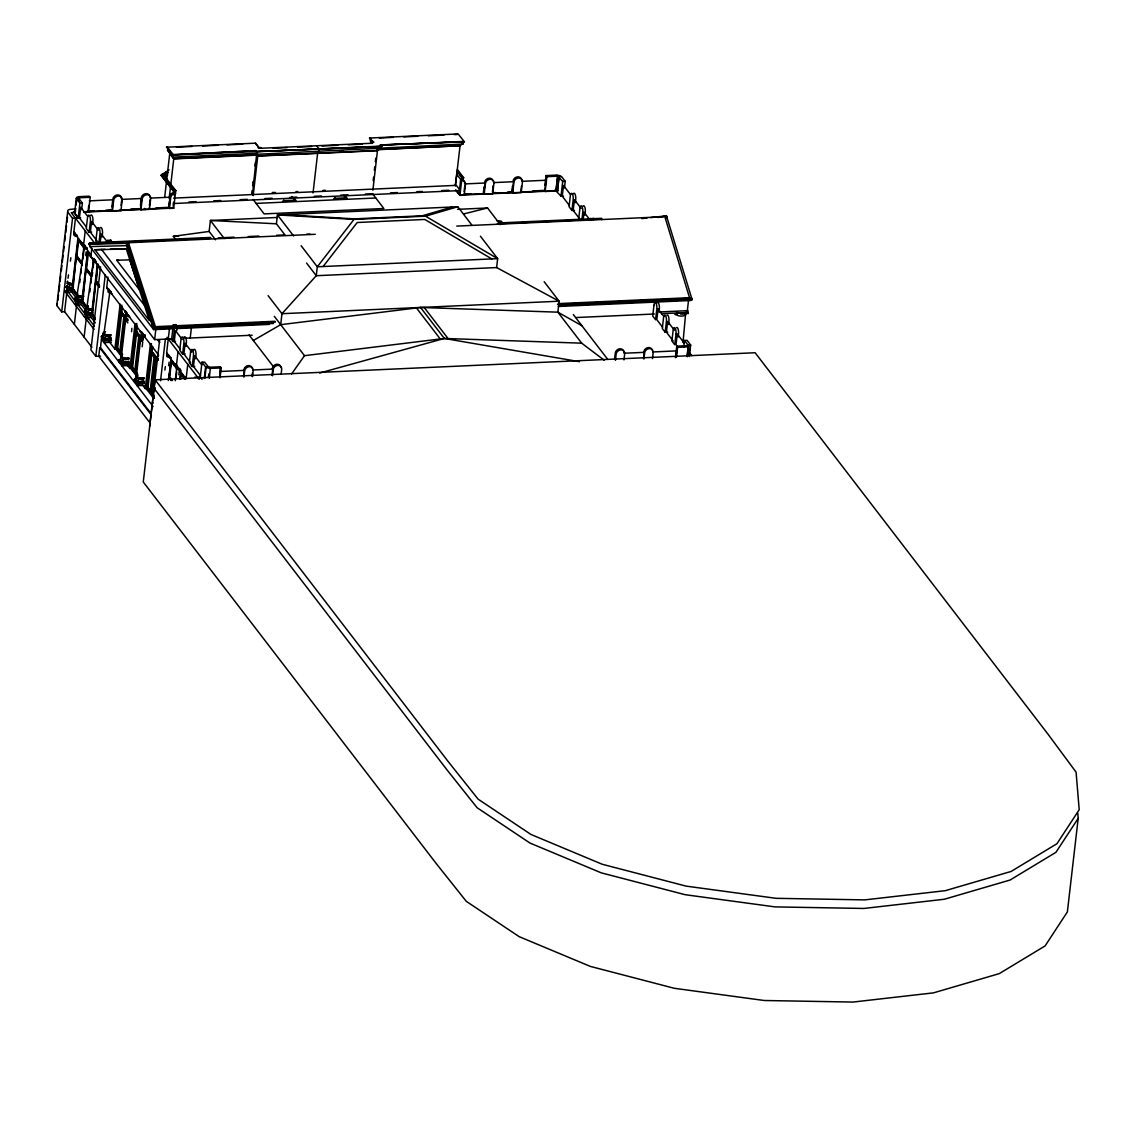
<?xml version="1.0" encoding="UTF-8"?>
<svg xmlns="http://www.w3.org/2000/svg" width="1136" height="1136" viewBox="0 0 1136 1136"><rect width="100%" height="100%" fill="white"/><g stroke="black" fill="none" stroke-linecap="round" stroke-linejoin="round"><path stroke-width="1.5" d="M66.598 286.286L68.032 289.623L72.235 289.424M87.756 313.948L91.604 313.777L87.699 313.99L85.314 310L87.841 313.295L87.415 315.084L91.618 314.885M107.508 288.047L109.624 292.023C110.007 286.556 106.088 290.915 107.38 287.522M143.065 334.495C142.227 337.506 143.25 332.166 142.625 334.438M84.93 247.123C85.214 249.92 85.91 243.97 84.362 247.037L78.327 238.546M335.716 199.297L334.921 197.678L333.544 199.112M108.403 289.808C110.817 295.133 108.559 289.084 111.186 291.753M126.124 312.286L127.488 315.283C125.244 306.393 124.122 314.885 125.585 311.917L125.372 311.307M127.417 314.629L127.573 315.851L127.786 314.601M140.268 330.86C139.288 334.012 143.008 329.355 142.71 335.106L140.58 331.116M94.714 259.548L94.984 260.74M676.63 313.039L676.914 314.303L677.397 311.733M687.621 312.954L687.99 313.749L687.891 310.625M131.577 331.726L131.875 328.332M683.006 342.476L685.718 312.528M180.326 369.768L177.003 369.456A3.365 1.377 6.6 0 1 176.492 368.334L176.804 368.007M151.088 413.603L100.508 347.715L101.658 337.165M101.857 336.029L104.455 338.755L104.058 340.331L111.072 340.033M105.052 338.329L105.35 335.731L103.632 334.978A4.146 1.69 6.6 0 1 103.007 333.586L104.043 332.862M119.351 362.554L119.521 360.424M119.72 359.288L122.319 362.015L118.982 359.601L122.092 363.776L121.879 365.849L129.277 365.522M120.956 359.047L120.586 359.26A4.146 1.69 6.6 0 0 121.225 360.637L124.023 361.646A4.629 1.889 6.6 0 0 127.36 361.688L128.879 361.149M120.87 356.846A4.146 1.69 6.6 0 0 121.495 358.238L123.213 359.004L122.901 361.603L125.883 361.475M134.559 382.363L134.73 380.248M137.527 381.824L134.999 378.529L137.527 381.824L143.96 381.54M138.123 381.412L138.422 378.813L136.703 378.047A4.146 1.69 6.6 0 1 136.079 376.669L137.854 375.377L135.951 372.849L139.913 338.642L142.809 342.419M91.917 347.261L64.596 311.69L61.699 311.875L56.8 305.499L67.734 211.253A5.282 2.158 6.6 0 1 71.412 209.251L76.013 208.811M57.908 300.273L58.504 295.076M58.916 291.611L59.711 284.682M60.109 281.217L60.719 276.005M61.316 270.808L61.912 265.611M62.324 262.146L63.119 255.217M63.517 251.738L64.127 246.54M64.724 241.343L65.334 236.146M65.732 232.681L66.527 225.752M66.939 222.273L67.535 217.075M61.699 311.875L72.534 218.282L67.635 211.907M76.297 198.502L74.578 213.298L78.185 218.013L79.903 203.202L76.297 198.502L78.796 198.388L82.403 203.088L81.65 209.663M75.53 209.99L75.146 213.284A2.996 1.221 6.6 0 1 75.544 211.935M76.098 205.048L76.85 198.473A2.996 1.221 6.6 0 1 78.767 196.897M64.596 311.69L66.768 292.875M75.473 218.155L73.812 232.511L91.377 255.387M73.485 287.479A4.629 1.889 6.6 0 1 71.312 287.578L68.117 286.854A4.146 1.69 6.6 0 1 66.655 285.519L68.373 288.487L66.697 286.3M71.795 292.009L68.259 292.165L68.501 290.191L66.073 286.826M78.881 201.044L79.264 197.763L90.184 197.309L88.48 212.12L83.879 212.318M69.04 287.422L69.381 284.483L68.43 284.142A4.146 1.69 6.6 0 1 67.18 283.262M79.08 201.086L79.421 197.749L78.796 198.388M82.388 297.618A4.629 1.889 6.6 0 1 81.252 297.604L78.057 296.894A4.146 1.69 6.6 0 1 76.595 295.545L71.98 289.439L77.859 238.574M77.092 295.459L72.448 289.424L78.157 240.378L83.78 247.691L81.991 263.183L76.836 255.856L78.427 242.082M77.717 294.863L73.031 288.757L76.226 257.105L81.835 264.418L81.693 265.654L82.317 264.404L76.694 257.077M75.487 297.944L78.086 300.586L77.603 302.062L81.948 301.864M74.351 324.399L76.524 305.57M83.567 245.22L85.228 230.849M79.747 282.566L80.131 279.186M80.713 274.117L81.309 269.033M88.75 205.446L88.054 211.552L112.01 210.472L113.245 199.78L89.29 200.859M83.056 258L83.553 254.052M84.362 246.64L84.575 244.78L83.453 247.605A3.365 1.363 6.6 0 0 84.632 248.685L87.216 249.281M81.423 304.76L77.887 304.917L78.114 302.943L74.862 298.37M85.768 255.628L86.08 251.993M89.119 232.241L90.355 221.548A4.487 1.505 87.4 0 0 89.403 215.542A4.487 1.505 87.4 0 0 87.486 217.8L86.251 228.506L89.119 232.241L91.618 232.127M87.302 309.404L81.735 302.148L87.614 251.283L86.123 268.579L91.746 275.892L93.535 260.4L87.912 253.087L94.004 260.385M86.847 308.168L82.204 302.133L85.981 269.814L91.604 277.127M87.472 307.572L82.786 301.466L85.839 271.05M92.612 272.427L92.215 275.878L86.592 268.55L88.381 253.058M92.513 224.488L92.868 221.435A4.487 1.505 87.4 0 0 92.428 216.479A4.487 1.505 87.4 0 0 90.738 215.3M91.846 248.145L90.88 256.566L154.638 339.621L171.635 338.855M86.506 310.114L87.472 307.075A4.629 1.889 6.6 0 1 88.352 306.848M84.107 337.108L86.563 315.964L84.305 316.674L86.478 316.575L88.438 319.117M89.886 291.895L90.284 288.516M90.866 283.432L91.448 278.363M93.209 267.272L93.805 262.104M91.178 317.469L87.642 317.626L87.87 315.652L84.618 311.079M88.423 312.883L88.764 309.943L87.813 309.603A4.146 1.69 6.6 0 1 86.35 308.254L86.819 307.387M98.889 243.203L99.954 234.044A4.487 1.505 87.4 0 0 99.002 228.038A4.487 1.505 87.4 0 0 97.071 230.296L95.85 241.002L97.284 242.877M95.197 319.699L91.491 314.857L97.369 263.992L99.23 266.406M94.742 318.463L91.959 314.842L97.852 263.964M100.138 243.161L101.203 233.988L106.969 241.485M94.416 316.617L92.541 314.175L95.736 282.523L99.485 287.394M99.159 284.923L96.347 281.259L97.668 265.796L100.479 269.445M102.098 236.984L102.453 233.931A4.487 1.505 87.4 0 0 102.027 228.975A4.487 1.505 87.4 0 0 100.337 227.796M100.55 266.747L90.923 349.945L95.822 356.321L100.55 356.108M111.939 206.866L112.819 199.212A4.53 3.848 -37.5 0 1 117.562 194.923A4.53 3.848 -37.5 0 1 121.339 198.828M95.822 356.321L105.25 274.855M112.436 211.04L113.671 200.334A4.53 3.848 -37.5 0 1 118.414 196.031A4.53 3.848 -37.5 0 1 122.205 199.95L120.956 210.643L112.436 211.04L111.584 209.919M100.508 347.715L99.741 347.758L98.761 356.193L150.421 423.472M107.92 277.014L106.713 287.436L158.444 354.815L158.444 356.051M121.069 205.502L121.595 200.916M120.089 353.097L116.909 348.951L114.906 349.036L120.118 304.079M120.899 305.783L115.886 349.135L121.211 356.065M117.051 345.642L117.846 338.698M118.258 335.234L119.053 328.29M119.45 324.825L120.26 317.895M120.657 314.416L121.268 309.219M123.739 317.569L119.777 351.777L116.88 348.014L120.842 313.792L124.491 317.54L120.842 313.792M128.098 320.735L121.098 311.605L121.85 305.087M122.645 354.489L117.647 347.971L122.418 306.692M120.544 351.748L120.927 348.326M121.524 343.2L122.12 338.059M122.716 332.933L123.313 327.807M123.895 322.667L124.293 319.244M125.713 319.117L121.751 353.324L120.998 353.367L124.946 319.145L127.843 322.922M140.438 205.573L141.318 197.934A4.53 3.848 -37.5 0 1 145.777 193.66A4.53 3.848 -37.5 0 1 149.881 197.011M140.949 209.748L142.185 199.041A4.53 3.848 -37.5 0 1 146.913 194.753A4.53 3.848 -37.5 0 1 150.705 198.658L149.469 209.365L140.949 209.748L140.083 208.626M135.07 323.561L129.873 368.533L126.65 364.329M149.398 205.744L150.108 199.638M136.064 323.547L130.853 368.632L137.229 376.939M135.496 371.231L131.847 367.496L136.831 323.504M134.275 347.687L134.673 344.222M137.612 373.985L132.6 367.468L137.385 326.174M134.744 371.273L138.706 337.065L135.809 333.288M136.49 362.682L136.888 359.26M137.484 354.134L138.081 349.008M138.663 343.867L139.061 340.445M142.185 346.75L142.582 343.285M143.25 338.599L143.633 335.333M164.748 196.656L166.452 181.845M166.651 180.184L169.747 153.417L168.554 151.244A7.128 5.964 53.3 0 0 167.418 150.137L172.786 157.123A7.128 2.584 -73.4 0 1 173.297 157.421L173.794 158.898L257.091 155.135L257.815 156.086L377.351 150.69L379.083 149.114A7.128 5.964 53.3 0 1 380.39 148.731L380.688 146.146L257.091 151.727L256.793 154.311A7.128 2.584 -73.4 0 1 257.318 154.61L257.815 156.086M149.37 391.238L147.24 388.469L145.252 388.555L150.449 343.583M153.672 398.353L146.232 388.654L151.443 343.569M150.122 391.295L147.226 387.518L151.173 353.31L154.07 357.087L150.122 391.295L150.875 391.267M151.202 352.203L151.997 346.239M149.043 372.892L149.441 369.441M169.15 198.63L170.485 187.099L161.113 175.285L169.094 169.832M167.091 171.607L161.113 175.285L173.936 191.984A2.343 1.988 -37.5 0 1 175.37 193.461L173.709 208.271L169.449 208.456L170.684 197.763A4.53 3.848 -37.5 0 1 175.427 193.461L175.867 190.578L170.826 184.217L173.78 158.657L169.747 153.417L173.794 158.898M154.013 395.356L147.978 387.49L152.721 346.508M168.767 205.815L169.307 201.228M154.638 339.621L155.817 329.525M151.273 387.845L151.67 384.422M152.267 379.282L152.849 374.156M153.445 369.03L153.843 365.607M173.936 191.984L174.078 190.649L161.624 174.433L163.911 175.214L170.826 184.217M154.226 396.649L151.329 392.871L155.291 358.664L157.222 361.177M173.155 205.502L173.524 202.222M174.291 195.662L174.518 192.382M155.845 360.339L152.082 392.843L151.329 392.871M149.625 426.398L159.651 339.735M155.092 379.807L447.825 761.092L478.1 799.148L530.966 834.463L602.208 864.255L686.144 886.123L776.058 898.32L864.808 899.882L945.28 890.681L1011.083 871.454L1056.934 843.736L1079.2 809.727L1076.09 772.153L1047.875 734.012L755.128 352.742L155.092 379.807L143.264 481.991L435.997 863.261L466.271 901.317L519.138 936.646L590.393 966.424L674.315 988.292L764.244 1000.504L852.98 1002.066L933.465 992.864L999.254 973.637L1045.106 945.919L1067.371 911.91L1078.206 818.318L1077.78 813.191M154.752 390.983L155.149 387.532M160.545 380.787L165.359 339.181L171.238 338.926M169.434 328.915L166.594 353.353L186.105 378.771L187.767 364.4M166.807 354.773A3.365 1.377 6.6 0 0 167.39 355.525L169.662 356.349L169.52 357.57L171.38 357.684M176.762 330.704A4.487 1.505 87.4 0 0 175.81 324.711L173.311 324.853L171.593 339.65L173.027 341.524L175.526 341.411M168.682 365.65L169.094 362.128M168.298 380.588L171.209 359.516L169.179 377.067M173.027 341.524L174.262 330.817A4.487 1.505 87.4 0 0 173.311 324.825M168.952 379.31L169.094 378.075L170.968 380.517M172.047 380.503L169.236 376.84L171.039 361.347L176.194 367.425M172.53 380.475L169.718 376.811L171.508 361.319M175.427 328.02L175.81 324.74M176.35 366.062L178.011 351.706M175.256 380.716L176.648 368.66L171.039 361.347M176.137 377.251L176.733 372.083M179.488 368.419C179.616 372.324 178.437 368.348 180.354 369.157L180.212 370.379L181.135 370.393M178.849 374.837L179.247 371.316M179.687 379.268L180.965 372.225L180.155 379.239M182.612 354.02L183.862 343.313A4.487 1.505 87.4 0 0 182.896 337.321A4.487 1.505 87.4 0 0 180.979 339.565L179.744 350.286L182.612 354.02L185.125 353.907M180.667 379.197L180.794 374.056L184.543 378.927M186.006 346.267L186.361 343.2A4.487 1.505 87.4 0 0 185.679 337.662A4.487 1.505 87.4 0 0 183.762 338.003M190.223 338.017L191.53 326.657M190.578 352.075L189.343 362.782L192.211 366.516L194.71 366.403M192.211 366.516L193.447 355.809A4.487 1.505 87.4 0 0 192.495 349.817A4.487 1.505 87.4 0 0 190.564 352.061M215.542 239.795L209.138 231.446L210.401 220.483L277.482 217.459M195.591 358.749L195.946 355.696A4.487 1.505 87.4 0 0 195.278 350.158A4.487 1.505 87.4 0 0 193.361 350.499M220.043 377.791L221.179 367.922L220.327 366.8L208.783 367.283L204.494 362.086L201.981 362.199L200.277 377.01L202.08 379.367M204.267 378.43L205.602 366.914L201.981 362.199M204.835 378.402L206.156 366.885A2.996 1.221 6.6 0 0 210.288 368.192L209.308 378.274M208.484 377.209L208.825 373.872M219.759 371.742L220.327 366.8M219.745 376.059L220.285 371.472L244.24 370.393L243.53 376.499M251.723 193.915L252.093 190.621M252.675 185.693L253.257 181.746M254.961 165.884L255.359 162.476M252.462 194.696L256.693 153.786A7.128 2.584 -73.4 0 0 256.069 153.36L172.786 157.123L173.084 154.539L256.367 150.776M253.186 195.633L257.787 155.845L257.063 154.894L173.78 158.657M243.956 377.067L244.666 370.947A4.53 3.848 -37.5 0 1 249.409 366.644A4.53 3.848 -37.5 0 1 253.186 370.563L252.49 376.683M252.064 376.115L252.405 373.062M285.037 235.024L276.417 223.792L277.44 214.889L457.794 206.752L471.795 224.985M272.044 375.221L272.754 369.101L252.76 370.009M272.47 375.775L273.18 369.654A4.53 3.848 -37.5 0 1 277.908 365.366A4.53 3.848 -37.5 0 1 281.7 369.271L281.174 373.858M253.328 340.502L280.706 324.669L281.969 313.706L316.262 275.707L317.299 266.79L353.992 219.404L425.503 216.181L457.794 206.752M313.039 192.935L317.64 153.147A5.069 1.704 87.4 0 1 318.591 151.514L319.031 148.688L316.532 145.862M372.04 143.122L370.393 140.978L370.691 138.379M373.162 180.638L373.559 177.173M374.355 170.258L374.752 166.793M375.363 161.61L375.76 158.145M372.878 190.237L377.479 150.449L376.754 149.498L377.351 150.69M455.266 185.722L457.098 171.295M455.422 185.708L460.052 145.735L461.642 144.414A7.128 5.964 53.3 0 1 462.963 144.031L463.261 141.446L381.739 145.124M459.072 194.242L460.62 179.474M173.567 198.118L456.303 185.353L460.307 190.578L459.782 195.151L557.932 190.72M456.928 171.309L461.812 177.67L461.642 180.553A2.343 1.988 -37.5 0 1 463.445 178.92L463.602 177.585L457.368 169.477M461.642 180.553A4.53 3.848 -37.5 0 1 465.433 184.458L464.198 195.165L459.924 195.349L461.642 180.553L456.601 174.191M464.113 191.544L464.823 185.438M484.021 187.028L483.325 193.148L484.177 194.256L492.697 193.873L493.933 183.18A4.53 3.848 -37.5 0 0 490.156 179.261A4.53 3.848 -37.5 0 0 485.413 183.563L484.177 194.256M492.456 191.785L493.152 185.679M604.196 360.197L581.66 343.171L557.861 312.173L559.125 301.21L496.617 267.571L497.653 258.653L480.414 236.203M512.535 185.75L511.825 191.856L512.691 192.978L521.211 192.595L522.446 181.888A4.53 3.848 -37.5 0 0 518.655 177.969A4.53 3.848 -37.5 0 0 513.926 182.271L512.691 192.978M521.495 185.921L520.785 192.027L544.74 190.947L545.976 180.255L522.02 181.334M544.882 185.452L546.033 175.583L556.754 175.1L557.62 176.222M557.591 176.179L555.902 191.018L545.166 191.501L546.885 176.705L546.033 175.583M561.014 196.216L562.718 181.419L557.748 176.165L556.029 190.976L561.014 196.216L563.513 196.116M557.322 191.388L559.04 176.577M557.393 191.515L559.111 176.705L561.61 176.591L565.217 181.306L564.464 187.88M571.933 210.458L573.183 199.766A4.487 1.505 87.4 0 0 572.217 193.759A4.487 1.505 87.4 0 0 570.3 196.003L569.065 206.724L571.933 210.458L574.447 210.345M575.327 202.705L575.682 199.652A4.487 1.505 87.4 0 0 575.171 194.483A4.487 1.505 87.4 0 0 573.382 193.759M578.664 219.22L579.9 208.513A4.487 1.505 87.4 0 1 581.817 206.255A4.487 1.505 87.4 0 1 582.782 212.262L581.888 219.901M583.137 219.844L584.018 212.191L589.783 219.702M584.912 215.201L585.267 212.148A4.487 1.505 87.4 0 0 584.756 206.979A4.487 1.505 87.4 0 0 582.981 206.255M601.583 219.631L601.739 218.311L498.534 222.968M614.576 359.189L615.286 353.069A4.53 3.848 -37.5 0 1 620.029 348.766A4.53 3.848 -37.5 0 1 623.806 352.685M615.442 360.297L616.138 354.191A4.53 3.848 -37.5 0 1 620.881 349.888A4.53 3.848 -37.5 0 1 624.672 353.807L623.962 359.913M643.516 358.451L644.226 352.345L624.246 353.239M643.942 359.019L644.652 352.898A4.53 3.848 -37.5 0 1 649.394 348.596A4.53 3.848 -37.5 0 1 653.172 352.515L652.476 358.635M658.965 311.988L659.32 308.935M665.171 332.237L666.406 321.545A4.487 1.505 87.4 0 0 665.455 315.538A4.487 1.505 87.4 0 0 663.523 317.796L662.302 328.503L665.171 332.237L667.67 332.124M668.55 324.484L668.905 321.431A4.487 1.505 87.4 0 0 668.55 316.703A4.487 1.505 87.4 0 0 666.974 315.126M676.005 334.041L674.756 344.733L671.887 340.999L673.137 330.306A4.487 1.505 87.4 0 1 675.04 328.034A4.487 1.505 87.4 0 1 676.005 334.055M675.423 357.726L676.758 346.21L688.345 345.557L684.539 340.431L687.039 340.317L690.645 345.017L689.325 356.534M678.149 336.98L678.504 333.927A4.487 1.505 87.4 0 0 678.149 329.199A4.487 1.505 87.4 0 0 676.573 327.622M676.005 356.988L676.715 350.882L652.746 351.961M676.474 357.201L677.61 347.332L676.758 346.21M688.501 300.6L687.124 312.528L661.379 313.692M683.773 347.005L684.539 340.431M687.039 356.491L688.175 346.622A2.996 1.221 6.6 0 0 690.092 345.046M687.209 356.718L688.345 346.835L687.493 345.727M688.941 354.915L689.708 348.34M64.795 291.256L67.052 290.56L64.795 291.256L94.075 329.383M76.723 303.866L74.55 303.965M68.018 278.263L68.501 274.841M70.404 261.152L70.886 257.73M83.539 296.07A3.933 1.605 6.6 0 1 80.869 296.269L78.228 295.587A3.522 1.434 6.6 0 1 77.163 294.437L84.646 245.873M92.513 308.949A3.933 1.605 6.6 0 1 90.624 308.978L87.983 308.296A3.522 1.434 6.6 0 1 86.918 307.132L93.72 258.994M164.876 370.08L165.345 366.658M110.732 334.666L110.036 334.879A3.933 1.605 6.6 0 1 107.238 334.921L104.753 334.126A3.522 1.434 6.6 0 1 104.015 332.947L109.794 292.392M75.743 234.641L75.473 235.436L75.53 233.334M166.949 353.765L168.185 355.98L166.822 352.827M176.705 366.474L178.608 368.22M141.475 332.891L142.596 334.353M74.11 232.624L75.317 234.825L73.982 231.687M86.123 310.526L86.038 310.98A4.146 1.69 6.6 0 0 87.5 312.315L90.695 313.039A4.629 1.889 6.6 0 0 92.868 312.94M282.58 201.668L283.773 199.979L284.355 201.313M169.662 356.349L169.491 357.556L167.248 356.747A3.365 1.377 6.6 0 1 166.665 355.994M176.023 365.238L177.94 368.689L175.824 364.557C177.997 364.301 178.04 372.154 178.338 367.439M185.566 378.487C186.034 374.085 184.472 380.262 185.779 377.947L185.58 377.266M85.086 246.384L84.944 247.577L82.857 243.473L84.504 245.419L83.581 246.384A3.365 1.363 6.6 0 0 84.774 247.463L87.358 248.06M175.626 364.102L175.626 366.09L175.853 364.102M345.245 198.417L346.338 197.153L347.147 198.331M294.096 200.745L295.204 199.482L296.013 200.66M67.677 281.302L67.535 281.685A3.522 1.434 6.6 0 0 68.6 282.836L71.241 283.517A3.933 1.605 6.6 0 0 73.13 283.489M86.918 307.132L88.068 306.18M143.988 382.165L137.058 383.159L144.329 382.832M253.044 182.399L254.109 180.454M84.263 245.504L84.845 246.839M172.928 328.744L153.672 329.625L89.914 246.569A1.647 1.491 -87.6 0 0 89.843 245.49L88.736 244.268L89.545 242.905L210.43 237.452M173.07 328.006L153.885 328.801L153.672 329.625L126.707 245.674L128.467 242.735L315.268 234.3M76.865 294.224L77.646 293.457M86.748 307.6L86.492 308.012A4.033 1.647 6.6 0 0 87.429 309.361L90.326 310.227A4.501 1.832 6.6 0 0 92.527 310.27M172.502 154.965L256.225 150.548L256.949 151.486L381.866 146.487L172.502 154.965L166.538 147.197L167.375 147.055L172.942 154.297M1078.206 818.318L1055.94 852.312L1010.089 880.031L944.286 899.258L863.814 908.459L775.064 906.897L685.15 894.699L601.214 872.831L529.972 843.054L477.106 807.724L446.831 769.668L154.098 388.398M291.54 374L304.505 355.682L444.346 338.457L581.66 343.171M104.015 332.947L104.782 332.294M122.148 355.852L121.879 356.207A3.522 1.434 6.6 0 0 122.617 357.386L125.102 358.195A3.933 1.605 6.6 0 0 127.899 358.138L128.595 357.925M323.121 266.534L357.215 222.5L424.793 219.461L491.831 258.923M686.002 312.727L683.517 313.962A6.035 2.457 6.6 0 1 680.677 314.09M93.72 258.397L93.351 259.093A3.365 1.363 6.6 0 0 94.529 260.172M93.592 259.619L93.209 260.3A3.365 1.363 6.6 0 0 94.387 261.394L96.049 261.876M76.751 297.405L76.282 298.271A4.146 1.69 6.6 0 0 77.745 299.606L80.94 300.33A4.629 1.889 6.6 0 0 82.062 300.344L78.086 300.586M108.531 291.128L108.218 291.455A3.365 1.377 6.6 0 0 108.729 292.577L111.001 293.386A3.749 1.534 6.6 0 0 111.939 293.5M126.579 312.755L126.366 313.834L128.169 314.814M126.508 313.309L126.21 313.635A3.365 1.377 6.6 0 0 126.721 314.757L128.979 315.581M155.447 326.671L153.701 328.872L126.21 243.36L127.033 242.011L128.467 242.735L155.447 326.671L274.912 321.275M85.115 310.625L84.504 311.037L87.5 315.339L91.505 315.155M168.369 172.473L163.911 175.214L162.803 177.088L167.262 174.348M163.286 177.727L167.745 174.972M153.005 402.769L152.565 403.507M126.92 314.132L126.082 314.715A3.365 1.377 6.6 0 0 126.593 315.836L128.865 316.66A3.749 1.534 6.6 0 0 129.802 316.774M111.016 337.875L109.496 338.429A4.629 1.889 6.6 0 1 106.159 338.386L103.362 337.378A4.146 1.69 6.6 0 1 102.723 335.986M129.163 358.735L127.63 359.288A4.629 1.889 6.6 0 1 124.293 359.246L123.213 359.004M110.902 334.694L110.334 334.907A4.501 1.832 6.6 0 1 107.224 335.077L104.256 334.254A4.033 1.647 6.6 0 1 103.149 332.919L104.569 331.854A4.501 1.832 6.6 0 1 105.492 331.684M110.803 335.66L110.22 335.873A4.501 1.832 6.6 0 1 107.125 336.043L104.143 335.219A4.033 1.647 6.6 0 1 103.035 333.885M121.85 355.341L121.012 356.193A4.033 1.647 6.6 0 0 122.12 357.528L125.088 358.351A4.501 1.832 6.6 0 0 128.198 358.181L128.922 357.897M128.822 358.862L128.084 359.146A4.501 1.832 6.6 0 1 124.988 359.317L122.006 358.479A4.033 1.647 6.6 0 1 120.899 357.144M137.641 374.937L136.221 376.002A4.033 1.647 6.6 0 0 137.328 377.337L140.31 378.16A4.501 1.832 6.6 0 0 143.406 377.99L143.988 377.777M136.959 376.115L136.121 376.967A4.033 1.647 6.6 0 0 137.215 378.302L140.197 379.126A4.501 1.832 6.6 0 0 143.306 378.955L143.874 378.742M88.168 305.896L86.62 306.933A4.033 1.647 6.6 0 0 87.557 308.268L90.454 309.134A4.501 1.832 6.6 0 0 92.655 309.177M87.273 307.245L88.04 306.99M143.803 377.734L143.108 377.947A3.933 1.605 6.6 0 1 140.324 378.004L137.825 377.209A3.522 1.434 6.6 0 1 137.101 376.03M452.412 206.993L422.237 215.797L354.347 218.865L282.821 214.647M319.699 373.006L444.346 338.457L579.431 361.688M275.494 192.495L272.242 192.495M110.646 335.802L109.766 336.015A4.629 1.889 6.6 0 1 106.429 335.986L105.35 335.731M143.718 378.87L142.838 379.097A4.629 1.889 6.6 0 1 139.515 379.055L138.422 378.813M143.448 381.284L142.568 381.511A4.629 1.889 6.6 0 1 139.231 381.469L136.434 380.461A4.146 1.69 6.6 0 1 135.809 379.069M463.602 213.951L487.543 207.987L500.365 224.687M369.527 138.038L373.659 142.199L372.821 142.341L369.527 138.038L458.12 133.934L464.425 141.787L380.39 144.939L464.425 141.787M370.876 142.426L372.438 143.235L371.6 143.377L370.876 142.426L373.659 142.199M176.534 240.477L173.339 236.316L209.138 231.446M280.706 324.669L420.547 307.458L557.861 312.173L581.845 325.677M641.826 218.581L647.108 217.998M650.63 217.601L666.449 215.84L666.96 217.146A2.627 2.229 -37.5 0 0 666.236 218.041M657.914 217.473L666.449 215.84L692.122 299.648L559.139 305.641M680.805 313.067L683.645 312.94M336.952 199.056L340.246 198.899M68.458 287.834L72.306 287.664M68.316 288.53L72.25 288.359M67.975 289.311L72.321 289.112M72.122 289.694L68.117 289.879L66.2 287.223M72.022 290.021L68.103 289.566M81.977 297.092L79.009 297.234L78.668 300.174L81.636 300.046M81.877 301.111L77.944 301.296L75.359 297.916L74.749 298.328L77.66 302.375L81.863 302.176M81.721 302.403L77.731 302.318M81.749 302.446L77.745 302.63L81.65 302.772M87.841 313.295L91.689 313.124M87.358 314.771L91.704 314.573M91.405 315.481L87.571 315.283M166.538 147.197L255.486 143.179L258.795 147.481L255.486 143.179M176.435 147.155L192.126 146.445M202.591 145.976L218.282 145.266M227.001 144.868L242.706 144.158M379.41 137.996L393.368 137.357M403.834 136.888L417.778 136.263M428.244 135.795L443.935 135.085M454.4 134.602L457.893 134.446M258.44 147.396L261.465 148.347L260.74 147.396M258.213 147.907L260.158 147.822M261.124 148.262L372.438 143.235M273.123 148.22L287.11 147.581M297.604 147.112L311.591 146.487M322.07 146.004L337.818 145.294M348.298 144.826L362.285 144.201M462.963 144.031L256.793 154.311L256.069 153.36M376.754 149.498L460.052 145.735L376.612 149.753M339.749 151.486L343.257 151.329M257.787 155.845L377.479 150.449M174.078 190.649L175.867 190.578M461.812 177.67L463.602 177.585M546.885 176.705L557.748 176.165M121.765 199.396L141.759 198.488L140.509 209.194L120.53 210.089M150.279 198.104L170.258 197.21L169.023 207.902L149.043 208.811M465.007 183.904L484.987 183.01L483.751 193.702L463.758 194.611M493.507 182.612L513.5 181.717L512.251 192.41L492.271 193.319M295.999 191.615L297.731 191.544M322.979 190.394L325.237 190.294M79.903 203.202L82.403 203.088M562.718 181.419L565.217 181.306M188.931 201.981L196.003 201.654M213.682 200.859L220.739 200.547M240.179 199.666L247.25 199.34M264.915 198.544L272.157 198.218M289.666 197.437L296.794 197.11M314.388 196.315L321.474 195.988M340.8 195.122L347.971 194.796M365.437 194.015L372.722 193.688M390.386 192.879L397.458 192.566M416.898 191.686L422.194 191.444M441.634 190.578L448.706 190.252M174.035 203.5L460.307 190.578M87.287 211.012L93.99 210.714M105.733 210.188L112.436 209.876M130.881 209.052L140.949 208.598M156.03 207.916L169.449 207.306M256.097 203.401L375.789 197.991M464.099 194.015L470.815 193.702M492.612 192.722L495.963 192.58M507.707 192.041L512.734 191.814M532.855 190.905L544.598 190.379M74.806 212.531L71.27 212.688L94.984 243.573M83.61 212.134L173.51 208.073M72.534 218.282L80.699 217.899M457.538 209.336L487.543 207.987M173.339 236.316L178.636 236.075M498.321 221.648L501.842 221.492L496.659 220.64M111.087 240.449L108.587 240.562A4.487 1.505 87.4 0 0 106.756 242.28M497.341 223.764L600.575 219.106M456.743 226.092L664.83 216.706L689.524 297.689L691.611 298.342L692.122 299.648L691 299.776A1.661 1.079 38.2 0 0 690.631 300.5L558.344 306.479M275.395 322.07L154.51 327.523L127.033 242.011L89.545 242.905L105.719 242.99M115.858 242.522L211.154 238.233M218.226 237.907L234.158 237.183M248.315 236.544L258.937 236.075M276.644 235.266L283.716 234.953M94.941 249.735L126.323 248.983L149.327 320.565L94.941 249.735L105.037 249.352M76.836 255.856L81.991 263.183M131.634 259.817L129.788 259.903L139.387 289.779L116.696 260.229L118.542 260.144M96.347 281.259L99.627 286.158M496.617 267.571L316.262 275.707L306.578 263.083M73.031 288.757L77.234 294.877M82.786 301.466L86.989 307.586M56.8 305.499L56.914 304.846A5.282 2.158 6.6 0 1 57.34 303.71M121.098 311.605L127.985 319.557M92.541 314.175L94.884 317.853M558.344 303.61L689.524 297.689M557.492 304.391L691.611 298.342M176.591 327.85L273.478 323.476M176.179 328.602L269.218 324.399M659.874 311.931L687.323 310.696M138.706 337.065L139.458 337.023L137.527 334.509M575.895 317.555L654.421 314.005M185.154 338.244L252.178 335.219M116.88 348.014L117.647 347.971M154.07 357.087L154.837 357.045L151.94 353.282M131.847 367.496L132.6 367.468M205.602 366.914L208.101 366.8M688.146 345.131L690.645 345.017M221.179 367.922L210.444 368.405L209.592 367.283M677.61 347.332L688.345 346.835M135.951 372.849L136.718 372.821L140.679 338.613L142.611 341.127M194.583 377.251L200.461 376.982M688.26 354.972L691.199 354.844M147.226 387.518L147.978 387.49M146.232 388.654L149.114 391.395M284.284 201.413L284.156 200.618L294.721 200.163L291.881 196.485M285.931 201.342L289.211 201.2M677.354 313.025L688.331 312.542M108.019 338.201L111.001 338.074M682.282 313.082L685.022 312.968M104.455 338.755L110.874 338.471M110.916 339.082L104.327 339.366L101.729 335.986L101.516 337.122M111.257 339.749L103.987 340.076L101.232 336.37L104.228 340.502L104.015 342.589L111.413 342.263M110.831 340.26L104.129 340.289M111.612 340.516L104.214 340.828L101.686 337.534M122.319 362.015L128.737 361.731M128.78 362.341L121.85 363.335L129.121 363.023M119.152 359.998L121.921 363.605L128.936 363.293M128.695 363.534L121.992 363.548M129.476 363.776L122.077 364.102L119.55 360.794M141.091 381.284L144.073 381.156M134.36 379.807L137.129 383.414L144.144 383.116M143.917 383.343L137.2 383.372M141.148 383.741L137.286 383.911L134.758 380.617M144.485 385.345L137.087 385.672L137.3 383.585L134.204 379.424L137.399 382.449M306.592 234.215L310.085 234.13M91.675 243.615L105.691 243.274M88.736 244.268L126.21 243.36A2.627 2.229 -37.5 0 1 126.735 244.197M89.914 246.569L126.707 245.674M110.263 249.224L125.954 248.855M116.696 260.229L130.001 259.86M276.417 223.792L210.401 220.483L224.289 238.574M353.992 219.404L277.44 214.889L293.599 235.933M77.589 236.515L75.004 235.933A3.365 1.363 6.6 0 1 73.826 234.854M145.195 334.935L143.377 334.623M76.794 235.067L74.976 234.598A2.428 0.994 6.6 0 1 74.323 234.073M86.421 247.818L85.129 247.563M179.019 368.788L177.301 368.234A2.428 0.994 6.6 0 1 176.79 367.695M76.808 235.195L75.146 234.712A3.365 1.363 6.6 0 1 73.968 233.633M85.612 247.108L86.506 247.307M69.381 284.483L71.625 284.852A4.629 1.889 6.6 0 0 72.761 284.866M88.764 309.943L91.008 310.313A4.629 1.889 6.6 0 0 92.144 310.327M111.129 292.321L108.857 291.498A3.365 1.377 6.6 0 1 108.346 290.376M179.417 369.058L177.145 368.234A3.365 1.377 6.6 0 1 176.634 367.113M168.611 355.951L167.546 355.525A2.428 0.994 6.6 0 1 167.035 354.986M676.502 313.153L677.752 313.593M168.852 355.511L167.049 354.517M77.802 295.559L80.699 296.425A4.501 1.832 6.6 0 0 83.851 296.311M425.503 216.181L497.653 258.653L317.299 266.79L301.139 245.745M74.209 233.377L75.359 234.087L74.479 232.766M75.274 299.237L75.374 301.622L77.887 304.917M85.03 311.946L85.129 314.331L87.642 317.626M167.333 353.907L168.398 355.284M570.556 194.654L563.499 185.466L562.263 196.159L569.306 205.36M581.149 208.456L574.433 199.709L573.183 210.401L579.914 219.163M663.836 316.504L658.071 308.992L656.821 319.699L662.586 327.196M674.386 330.249L667.656 321.488L666.42 332.181L673.151 340.942M684.312 343.171L677.255 333.984L676.019 344.677L678.022 347.304M688.586 351.436L691.81 355.639M555.05 189.911L555.902 191.018M544.314 190.394L545.166 191.501M573.311 314.558L607.618 359.246M544.172 281.728L559.125 301.21L281.969 313.706L268.082 295.63M458.106 171.962L462.38 177.528M455.763 189.939L459.924 195.349M455.891 190.308L458.916 194.242M381.142 145.55L381.866 146.487M380.39 144.939L381.114 145.891M372.764 194.057L383.84 208.499L264.148 213.895L253.072 199.467M424.282 307.586L448.081 338.585M420.547 307.458L444.346 338.457M416.443 307.97L440.257 338.968M274.301 316.319L304.505 355.682M171.465 188.377L175.526 193.461M172.857 207.15L173.709 208.271M168.597 207.348L169.449 208.456M249.068 334.935L273.733 367.07M148.617 208.243L149.469 209.365M144.343 208.442L145.209 209.549M120.104 209.535L120.956 210.643M90.184 197.309L89.332 196.187L78.597 196.67L79.449 197.792M87.614 210.998L88.48 212.12M87.742 216.436L80.684 207.249L79.449 217.956L86.492 227.143M98.335 230.253L91.618 221.492L90.369 232.184L97.1 240.946M182.243 339.522L175.512 330.761L174.277 341.467L180.042 348.979M191.828 352.018L185.111 343.257L183.876 353.963L190.592 362.725M201.754 364.94L194.696 355.753L193.461 366.459L200.518 375.647M73.513 211.637L78.412 218.013M101.544 249.437L146.331 307.771M166.964 337.307L199.212 379.31M157.634 339.749L159.778 342.547M94.302 259.193L96.248 261.734M87.614 251.283L91.334 256.111M170.741 359.544L176.307 366.786M180.496 372.253L185.14 378.288M79.563 241.57L83.311 246.455M99.073 266.988L100.948 269.431M181.263 374.028L185.012 378.913M142.951 339.053L136.064 331.101L143.065 340.218M158.316 359.075L151.429 351.123L158.444 360.254M86.45 269.786L91.136 275.892M96.205 282.495L98.079 284.937M169.576 378.047L171.451 380.489M132.926 369.825L137.186 375.363M116.653 349.107L120.899 354.645M131.606 368.604L136.931 375.519M151.244 394.164L154.425 398.31M70.503 290.461L76.95 298.853M81.338 304.576L85.626 310.171M90.014 315.879L95.381 322.88M109.141 341.524L114.906 349.036M142.298 384.721L145.252 388.555M67.052 290.56L94.373 326.146M101.487 339.281L153.133 406.56M99.741 347.758L151.4 415.038M83.056 244.141L85.143 246.881M66.584 289.978L68.259 292.165M343.881 195.392L345.742 197.834L335.205 198.331L335.29 199.127M371.997 142.696L371.543 142.085A7.128 5.964 53.3 0 0 370.393 140.978M592.58 218.779A4.487 1.505 87.4 0 1 593.901 218.637M657.19 302.801A4.487 1.505 87.4 0 1 658.88 303.994A4.487 1.505 87.4 0 1 659.32 308.949M643.8 351.791A4.53 3.848 -37.5 0 1 652.305 350.342M272.313 368.547A4.53 3.848 -37.5 0 1 276.772 364.273A4.53 3.848 -37.5 0 1 280.876 367.624M243.814 369.839A4.53 3.848 -37.5 0 1 252.32 368.391M169.832 196.642A4.53 3.848 -37.5 0 1 174.575 192.339M109.936 240.321A4.487 1.505 87.4 0 1 111.087 240.42M557.393 190.308A2.996 1.221 6.6 0 1 558.188 190.55M556.924 175.313A2.996 1.221 6.6 0 1 561.042 176.62M460.79 179.431A4.53 3.848 -37.5 0 1 464.581 183.35M484.561 182.442A4.53 3.848 -37.5 0 1 493.067 181.007M513.06 181.164A4.53 3.848 -37.5 0 1 517.519 176.875A4.53 3.848 -37.5 0 1 521.623 180.241M589.669 220.015A4.487 1.505 87.4 0 1 591.402 218.751M674.628 313.976A5.41 2.201 6.6 0 0 675.295 314.573L678.959 315.879A6.035 2.457 6.6 0 0 683.29 315.936L685.789 314.686A5.41 2.201 6.6 0 0 685.604 313.493M141.418 333.459A3.365 1.377 6.6 0 0 141.929 334.58L144.201 335.39A3.749 1.534 6.6 0 0 145.138 335.503M141.29 334.538A3.365 1.377 6.6 0 0 141.801 335.66L144.073 336.469A3.749 1.534 6.6 0 0 145.01 336.583M67.294 281.359A3.933 1.605 6.6 0 0 68.217 282.665L71.071 283.673A4.501 1.832 6.6 0 0 73.272 283.716M73.144 284.809A4.501 1.832 6.6 0 1 70.943 284.767L68.061 283.901A4.033 1.647 6.6 0 1 67.138 283.006M77.844 295.417A3.933 1.605 6.6 0 1 76.921 294.11M84.589 247.35A2.428 0.994 6.6 0 1 83.865 246.54M82.772 297.561A4.501 1.832 6.6 0 1 80.571 297.518L77.674 296.652A4.033 1.647 6.6 0 1 76.737 295.303M93.692 259.533A2.428 0.994 6.6 0 1 93.621 259.249M82.516 243.956C82.8 247.165 83.226 240.789 82.516 243.956M168.142 355.483C168.426 358.72 168.866 352.174 168.142 355.483M653.953 305.314L652.703 316.007L655.571 319.756L656.821 309.049A4.487 1.505 87.4 0 0 655.855 303.056A4.487 1.505 87.4 0 0 653.938 305.3"/></g></svg>
